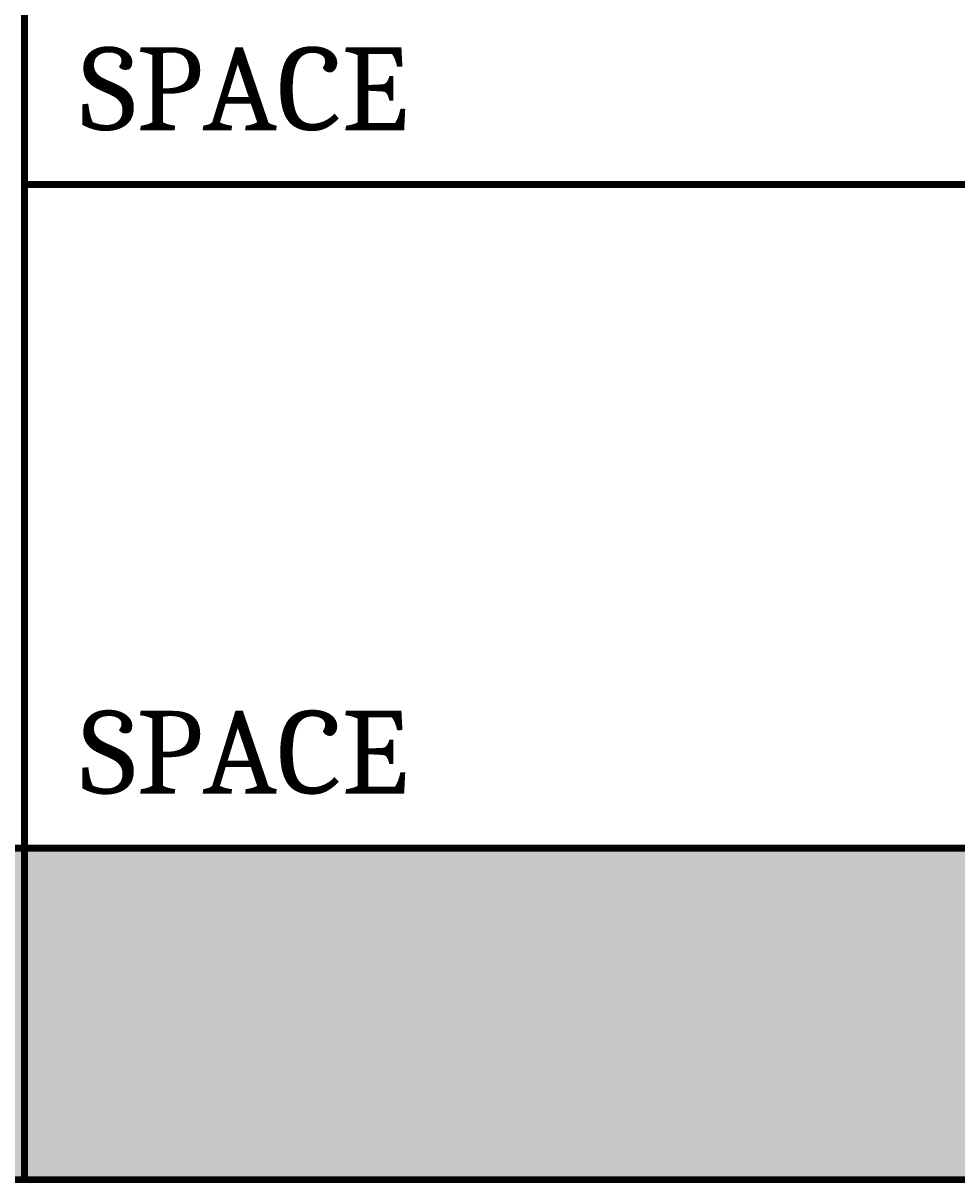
# Model space of a CAD drawing. Header units: millimetres. Extents: x -116965 to 323937, y 291661 to 566926.
# Drawn here: x -44132.3 to -43850.9, y 328239.9 to 328588.5 of the extents above; entities that cross this region are included whole.
import ezdxf
from ezdxf.enums import TextEntityAlignment as Align

# ---------------------------------------------------------------- set-up
doc = ezdxf.new("R2010")
doc.units = ezdxf.units.MM
doc.layers.get('0').update_dxf_attribs({"lineweight": 18})
doc.layers.add('C00-00-00', color=7, linetype='Continuous')
doc.layers.add('C34-3A-40', color=7, linetype='Continuous', true_color=0x343a40)
doc.layers.add('C62-64-69', color=7, linetype='Continuous', true_color=0x626469)
doc.styles.add('hwTech', font='Cambria.ttf')

msp = doc.modelspace()

# ---------------------------------------------------------------- hatches: boundary and pattern name
at = {"layer": 'C34-3A-40'}
h = msp.add_hatch(color=256, dxfattribs=at)
h.dxf.hatch_style = 2
h.paths.add_polyline_path([(-44331.890552, 328339.849361), (-44131.918468, 328339.849361), (-44131.918468, 328239.863317), (-44331.890552, 328239.863317)])
h = msp.add_hatch(color=256, dxfattribs=at)
h.dxf.hatch_style = 2
h.paths.add_polyline_path([(-44131.918468, 328339.849361), (-43432.016177, 328339.849361), (-43432.016177, 328239.863317), (-44131.918468, 328239.863317)])
at = {"layer": 'C62-64-69'}
h = msp.add_hatch(color=256, dxfattribs=at)
h.dxf.hatch_style = 2
h.paths.add_polyline_path([(-44131.918468, 328330.850618), (-44099.922933, 328330.850618), (-44099.922933, 328323.851592), (-44131.918468, 328323.851592)])
h = msp.add_hatch(color=256, dxfattribs=at)
h.dxf.hatch_style = 2
h.paths.add_polyline_path([(-44099.922933, 328330.850618), (-44067.927402, 328330.850618), (-44067.927402, 328323.851592), (-44099.922933, 328323.851592)])
h = msp.add_hatch(color=256, dxfattribs=at)
h.dxf.hatch_style = 2
h.paths.add_polyline_path([(-44099.922933, 328330.850618), (-44067.927402, 328330.850618), (-44067.927402, 328323.851592), (-44099.922933, 328323.851592)])
h = msp.add_hatch(color=256, dxfattribs=at)
h.dxf.hatch_style = 2
h.paths.add_polyline_path([(-44067.927402, 328330.850618), (-44035.931868, 328330.850618), (-44035.931868, 328323.851592), (-44067.927402, 328323.851592)])
h = msp.add_hatch(color=256, dxfattribs=at)
h.dxf.hatch_style = 2
h.paths.add_polyline_path([(-44067.927402, 328330.850618), (-44035.931868, 328330.850618), (-44035.931868, 328323.851592), (-44067.927402, 328323.851592)])
h = msp.add_hatch(color=256, dxfattribs=at)
h.dxf.hatch_style = 2
h.paths.add_polyline_path([(-44035.931868, 328330.850618), (-44003.936333, 328330.850618), (-44003.936333, 328323.851592), (-44035.931868, 328323.851592)])
h = msp.add_hatch(color=256, dxfattribs=at)
h.dxf.hatch_style = 2
h.paths.add_polyline_path([(-44003.936333, 328330.850618), (-43971.940802, 328330.850618), (-43971.940802, 328323.851592), (-44003.936333, 328323.851592)])
h = msp.add_hatch(color=256, dxfattribs=at)
h.dxf.hatch_style = 2
h.paths.add_polyline_path([(-44003.936333, 328330.850618), (-43971.940802, 328330.850618), (-43971.940802, 328323.851592), (-44003.936333, 328323.851592)])
h = msp.add_hatch(color=256, dxfattribs=at)
h.dxf.hatch_style = 2
h.paths.add_polyline_path([(-43971.940802, 328330.850618), (-43939.945268, 328330.850618), (-43939.945268, 328323.851592), (-43971.940802, 328323.851592)])
h = msp.add_hatch(color=256, dxfattribs=at)
h.dxf.hatch_style = 2
h.paths.add_polyline_path([(-43971.940802, 328330.850618), (-43939.945268, 328330.850618), (-43939.945268, 328323.851592), (-43971.940802, 328323.851592)])
h = msp.add_hatch(color=256, dxfattribs=at)
h.dxf.hatch_style = 2
h.paths.add_polyline_path([(-43939.945268, 328330.850618), (-43907.949733, 328330.850618), (-43907.949733, 328323.851592), (-43939.945268, 328323.851592)])
h = msp.add_hatch(color=256, dxfattribs=at)
h.dxf.hatch_style = 2
h.paths.add_polyline_path([(-43939.945268, 328330.850618), (-43907.949733, 328330.850618), (-43907.949733, 328323.851592), (-43939.945268, 328323.851592)])
h = msp.add_hatch(color=256, dxfattribs=at)
h.dxf.hatch_style = 2
h.paths.add_polyline_path([(-43907.949733, 328330.850618), (-43875.954202, 328330.850618), (-43875.954202, 328323.851592), (-43907.949733, 328323.851592)])
h = msp.add_hatch(color=256, dxfattribs=at)
h.dxf.hatch_style = 2
h.paths.add_polyline_path([(-43907.949733, 328330.850618), (-43875.954202, 328330.850618), (-43875.954202, 328323.851592), (-43907.949733, 328323.851592)])
h = msp.add_hatch(color=256, dxfattribs=at)
h.dxf.hatch_style = 2
h.paths.add_polyline_path([(-43875.954202, 328330.850618), (-43843.958668, 328330.850618), (-43843.958668, 328323.851592), (-43875.954202, 328323.851592)])
h = msp.add_hatch(color=256, dxfattribs=at)
h.dxf.hatch_style = 2
h.paths.add_polyline_path([(-44131.918468, 328323.851592), (-44099.922933, 328323.851592), (-44099.922933, 328321.851874), (-44131.918468, 328321.851874)])
h = msp.add_hatch(color=256, dxfattribs=at)
h.dxf.hatch_style = 2
h.paths.add_polyline_path([(-44131.918468, 328321.851874), (-44099.922933, 328321.851874), (-44099.922933, 328314.852848), (-44131.918468, 328314.852848)])
h = msp.add_hatch(color=256, dxfattribs=at)
h.dxf.hatch_style = 2
h.paths.add_polyline_path([(-44099.922933, 328323.851592), (-44067.927402, 328323.851592), (-44067.927402, 328321.851874), (-44099.922933, 328321.851874)])
h = msp.add_hatch(color=256, dxfattribs=at)
h.dxf.hatch_style = 2
h.paths.add_polyline_path([(-44099.922933, 328323.851592), (-44067.927402, 328323.851592), (-44067.927402, 328321.851874), (-44099.922933, 328321.851874)])
h = msp.add_hatch(color=256, dxfattribs=at)
h.dxf.hatch_style = 2
h.paths.add_polyline_path([(-44099.922933, 328321.851874), (-44067.927402, 328321.851874), (-44067.927402, 328314.852848), (-44099.922933, 328314.852848)])
h = msp.add_hatch(color=256, dxfattribs=at)
h.dxf.hatch_style = 2
h.paths.add_polyline_path([(-44099.922933, 328321.851874), (-44067.927402, 328321.851874), (-44067.927402, 328314.852848), (-44099.922933, 328314.852848)])
h = msp.add_hatch(color=256, dxfattribs=at)
h.dxf.hatch_style = 2
h.paths.add_polyline_path([(-44067.927402, 328323.851592), (-44035.931868, 328323.851592), (-44035.931868, 328321.851874), (-44067.927402, 328321.851874)])
h = msp.add_hatch(color=256, dxfattribs=at)
h.dxf.hatch_style = 2
h.paths.add_polyline_path([(-44067.927402, 328323.851592), (-44035.931868, 328323.851592), (-44035.931868, 328321.851874), (-44067.927402, 328321.851874)])
h = msp.add_hatch(color=256, dxfattribs=at)
h.dxf.hatch_style = 2
h.paths.add_polyline_path([(-44067.927402, 328321.851874), (-44035.931868, 328321.851874), (-44035.931868, 328314.852848), (-44067.927402, 328314.852848)])
h = msp.add_hatch(color=256, dxfattribs=at)
h.dxf.hatch_style = 2
h.paths.add_polyline_path([(-44067.927402, 328321.851874), (-44035.931868, 328321.851874), (-44035.931868, 328314.852848), (-44067.927402, 328314.852848)])
h = msp.add_hatch(color=256, dxfattribs=at)
h.dxf.hatch_style = 2
h.paths.add_polyline_path([(-44035.931868, 328323.851592), (-44003.936333, 328323.851592), (-44003.936333, 328321.851874), (-44035.931868, 328321.851874)])
h = msp.add_hatch(color=256, dxfattribs=at)
h.dxf.hatch_style = 2
h.paths.add_polyline_path([(-44035.931868, 328321.851874), (-44003.936333, 328321.851874), (-44003.936333, 328314.852848), (-44035.931868, 328314.852848)])
h = msp.add_hatch(color=256, dxfattribs=at)
h.dxf.hatch_style = 2
h.paths.add_polyline_path([(-44003.936333, 328323.851592), (-43971.940802, 328323.851592), (-43971.940802, 328321.851874), (-44003.936333, 328321.851874)])
h = msp.add_hatch(color=256, dxfattribs=at)
h.dxf.hatch_style = 2
h.paths.add_polyline_path([(-44003.936333, 328323.851592), (-43971.940802, 328323.851592), (-43971.940802, 328321.851874), (-44003.936333, 328321.851874)])
h = msp.add_hatch(color=256, dxfattribs=at)
h.dxf.hatch_style = 2
h.paths.add_polyline_path([(-44003.936333, 328321.851874), (-43971.940802, 328321.851874), (-43971.940802, 328314.852848), (-44003.936333, 328314.852848)])
h = msp.add_hatch(color=256, dxfattribs=at)
h.dxf.hatch_style = 2
h.paths.add_polyline_path([(-44003.936333, 328321.851874), (-43971.940802, 328321.851874), (-43971.940802, 328314.852848), (-44003.936333, 328314.852848)])
h = msp.add_hatch(color=256, dxfattribs=at)
h.dxf.hatch_style = 2
h.paths.add_polyline_path([(-43971.940802, 328323.851592), (-43939.945268, 328323.851592), (-43939.945268, 328321.851874), (-43971.940802, 328321.851874)])
h = msp.add_hatch(color=256, dxfattribs=at)
h.dxf.hatch_style = 2
h.paths.add_polyline_path([(-43971.940802, 328323.851592), (-43939.945268, 328323.851592), (-43939.945268, 328321.851874), (-43971.940802, 328321.851874)])
h = msp.add_hatch(color=256, dxfattribs=at)
h.dxf.hatch_style = 2
h.paths.add_polyline_path([(-43971.940802, 328321.851874), (-43939.945268, 328321.851874), (-43939.945268, 328314.852848), (-43971.940802, 328314.852848)])
h = msp.add_hatch(color=256, dxfattribs=at)
h.dxf.hatch_style = 2
h.paths.add_polyline_path([(-43971.940802, 328321.851874), (-43939.945268, 328321.851874), (-43939.945268, 328314.852848), (-43971.940802, 328314.852848)])
h = msp.add_hatch(color=256, dxfattribs=at)
h.dxf.hatch_style = 2
h.paths.add_polyline_path([(-43939.945268, 328323.851592), (-43907.949733, 328323.851592), (-43907.949733, 328321.851874), (-43939.945268, 328321.851874)])
h = msp.add_hatch(color=256, dxfattribs=at)
h.dxf.hatch_style = 2
h.paths.add_polyline_path([(-43939.945268, 328323.851592), (-43907.949733, 328323.851592), (-43907.949733, 328321.851874), (-43939.945268, 328321.851874)])
h = msp.add_hatch(color=256, dxfattribs=at)
h.dxf.hatch_style = 2
h.paths.add_polyline_path([(-43939.945268, 328321.851874), (-43907.949733, 328321.851874), (-43907.949733, 328314.852848), (-43939.945268, 328314.852848)])
h = msp.add_hatch(color=256, dxfattribs=at)
h.dxf.hatch_style = 2
h.paths.add_polyline_path([(-43939.945268, 328321.851874), (-43907.949733, 328321.851874), (-43907.949733, 328314.852848), (-43939.945268, 328314.852848)])
h = msp.add_hatch(color=256, dxfattribs=at)
h.dxf.hatch_style = 2
h.paths.add_polyline_path([(-43907.949733, 328323.851592), (-43875.954202, 328323.851592), (-43875.954202, 328321.851874), (-43907.949733, 328321.851874)])
h = msp.add_hatch(color=256, dxfattribs=at)
h.dxf.hatch_style = 2
h.paths.add_polyline_path([(-43907.949733, 328323.851592), (-43875.954202, 328323.851592), (-43875.954202, 328321.851874), (-43907.949733, 328321.851874)])
h = msp.add_hatch(color=256, dxfattribs=at)
h.dxf.hatch_style = 2
h.paths.add_polyline_path([(-43907.949733, 328321.851874), (-43875.954202, 328321.851874), (-43875.954202, 328314.852848), (-43907.949733, 328314.852848)])
h = msp.add_hatch(color=256, dxfattribs=at)
h.dxf.hatch_style = 2
h.paths.add_polyline_path([(-43907.949733, 328321.851874), (-43875.954202, 328321.851874), (-43875.954202, 328314.852848), (-43907.949733, 328314.852848)])
h = msp.add_hatch(color=256, dxfattribs=at)
h.dxf.hatch_style = 2
h.paths.add_polyline_path([(-43875.954202, 328323.851592), (-43843.958668, 328323.851592), (-43843.958668, 328321.851874), (-43875.954202, 328321.851874)])
h = msp.add_hatch(color=256, dxfattribs=at)
h.dxf.hatch_style = 2
h.paths.add_polyline_path([(-43875.954202, 328321.851874), (-43843.958668, 328321.851874), (-43843.958668, 328314.852848), (-43875.954202, 328314.852848)])
h = msp.add_hatch(color=256, dxfattribs=at)
h.dxf.hatch_style = 2
h.paths.add_polyline_path([(-44131.918468, 328314.852848), (-44099.922933, 328314.852848), (-44099.922933, 328312.85313), (-44131.918468, 328312.85313)])
h = msp.add_hatch(color=256, dxfattribs=at)
h.dxf.hatch_style = 2
h.paths.add_polyline_path([(-44099.922933, 328314.852848), (-44067.927402, 328314.852848), (-44067.927402, 328312.85313), (-44099.922933, 328312.85313)])
h = msp.add_hatch(color=256, dxfattribs=at)
h.dxf.hatch_style = 2
h.paths.add_polyline_path([(-44099.922933, 328314.852848), (-44067.927402, 328314.852848), (-44067.927402, 328312.85313), (-44099.922933, 328312.85313)])
h = msp.add_hatch(color=256, dxfattribs=at)
h.dxf.hatch_style = 2
h.paths.add_polyline_path([(-44067.927402, 328314.852848), (-44035.931868, 328314.852848), (-44035.931868, 328312.85313), (-44067.927402, 328312.85313)])
h = msp.add_hatch(color=256, dxfattribs=at)
h.dxf.hatch_style = 2
h.paths.add_polyline_path([(-44067.927402, 328314.852848), (-44035.931868, 328314.852848), (-44035.931868, 328312.85313), (-44067.927402, 328312.85313)])
h = msp.add_hatch(color=256, dxfattribs=at)
h.dxf.hatch_style = 2
h.paths.add_polyline_path([(-44035.931868, 328314.852848), (-44003.936333, 328314.852848), (-44003.936333, 328312.85313), (-44035.931868, 328312.85313)])
h = msp.add_hatch(color=256, dxfattribs=at)
h.dxf.hatch_style = 2
h.paths.add_polyline_path([(-44003.936333, 328314.852848), (-43971.940802, 328314.852848), (-43971.940802, 328312.85313), (-44003.936333, 328312.85313)])
h = msp.add_hatch(color=256, dxfattribs=at)
h.dxf.hatch_style = 2
h.paths.add_polyline_path([(-44003.936333, 328314.852848), (-43971.940802, 328314.852848), (-43971.940802, 328312.85313), (-44003.936333, 328312.85313)])
h = msp.add_hatch(color=256, dxfattribs=at)
h.dxf.hatch_style = 2
h.paths.add_polyline_path([(-43971.940802, 328314.852848), (-43939.945268, 328314.852848), (-43939.945268, 328312.85313), (-43971.940802, 328312.85313)])
h = msp.add_hatch(color=256, dxfattribs=at)
h.dxf.hatch_style = 2
h.paths.add_polyline_path([(-43971.940802, 328314.852848), (-43939.945268, 328314.852848), (-43939.945268, 328312.85313), (-43971.940802, 328312.85313)])
h = msp.add_hatch(color=256, dxfattribs=at)
h.dxf.hatch_style = 2
h.paths.add_polyline_path([(-43939.945268, 328314.852848), (-43907.949733, 328314.852848), (-43907.949733, 328312.85313), (-43939.945268, 328312.85313)])
h = msp.add_hatch(color=256, dxfattribs=at)
h.dxf.hatch_style = 2
h.paths.add_polyline_path([(-43939.945268, 328314.852848), (-43907.949733, 328314.852848), (-43907.949733, 328312.85313), (-43939.945268, 328312.85313)])
h = msp.add_hatch(color=256, dxfattribs=at)
h.dxf.hatch_style = 2
h.paths.add_polyline_path([(-43907.949733, 328314.852848), (-43875.954202, 328314.852848), (-43875.954202, 328312.85313), (-43907.949733, 328312.85313)])
h = msp.add_hatch(color=256, dxfattribs=at)
h.dxf.hatch_style = 2
h.paths.add_polyline_path([(-43907.949733, 328314.852848), (-43875.954202, 328314.852848), (-43875.954202, 328312.85313), (-43907.949733, 328312.85313)])
h = msp.add_hatch(color=256, dxfattribs=at)
h.dxf.hatch_style = 2
h.paths.add_polyline_path([(-43875.954202, 328314.852848), (-43843.958668, 328314.852848), (-43843.958668, 328312.85313), (-43875.954202, 328312.85313)])
h = msp.add_hatch(color=256, dxfattribs=at)
h.dxf.hatch_style = 2
h.paths.add_polyline_path([(-44131.918468, 328312.85313), (-44099.922933, 328312.85313), (-44099.922933, 328305.854105), (-44131.918468, 328305.854105)])
h = msp.add_hatch(color=256, dxfattribs=at)
h.dxf.hatch_style = 2
h.paths.add_polyline_path([(-44099.922933, 328312.85313), (-44067.927402, 328312.85313), (-44067.927402, 328305.854105), (-44099.922933, 328305.854105)])
h = msp.add_hatch(color=256, dxfattribs=at)
h.dxf.hatch_style = 2
h.paths.add_polyline_path([(-44099.922933, 328312.85313), (-44067.927402, 328312.85313), (-44067.927402, 328305.854105), (-44099.922933, 328305.854105)])
h = msp.add_hatch(color=256, dxfattribs=at)
h.dxf.hatch_style = 2
h.paths.add_polyline_path([(-44067.927402, 328312.85313), (-44035.931868, 328312.85313), (-44035.931868, 328305.854105), (-44067.927402, 328305.854105)])
h = msp.add_hatch(color=256, dxfattribs=at)
h.dxf.hatch_style = 2
h.paths.add_polyline_path([(-44067.927402, 328312.85313), (-44035.931868, 328312.85313), (-44035.931868, 328305.854105), (-44067.927402, 328305.854105)])
h = msp.add_hatch(color=256, dxfattribs=at)
h.dxf.hatch_style = 2
h.paths.add_polyline_path([(-44035.931868, 328312.85313), (-44003.936333, 328312.85313), (-44003.936333, 328305.854105), (-44035.931868, 328305.854105)])
h = msp.add_hatch(color=256, dxfattribs=at)
h.dxf.hatch_style = 2
h.paths.add_polyline_path([(-44003.936333, 328312.85313), (-43971.940802, 328312.85313), (-43971.940802, 328305.854105), (-44003.936333, 328305.854105)])
h = msp.add_hatch(color=256, dxfattribs=at)
h.dxf.hatch_style = 2
h.paths.add_polyline_path([(-44003.936333, 328312.85313), (-43971.940802, 328312.85313), (-43971.940802, 328305.854105), (-44003.936333, 328305.854105)])
h = msp.add_hatch(color=256, dxfattribs=at)
h.dxf.hatch_style = 2
h.paths.add_polyline_path([(-43971.940802, 328312.85313), (-43939.945268, 328312.85313), (-43939.945268, 328305.854105), (-43971.940802, 328305.854105)])
h = msp.add_hatch(color=256, dxfattribs=at)
h.dxf.hatch_style = 2
h.paths.add_polyline_path([(-43971.940802, 328312.85313), (-43939.945268, 328312.85313), (-43939.945268, 328305.854105), (-43971.940802, 328305.854105)])
h = msp.add_hatch(color=256, dxfattribs=at)
h.dxf.hatch_style = 2
h.paths.add_polyline_path([(-43939.945268, 328312.85313), (-43907.949733, 328312.85313), (-43907.949733, 328305.854105), (-43939.945268, 328305.854105)])
h = msp.add_hatch(color=256, dxfattribs=at)
h.dxf.hatch_style = 2
h.paths.add_polyline_path([(-43939.945268, 328312.85313), (-43907.949733, 328312.85313), (-43907.949733, 328305.854105), (-43939.945268, 328305.854105)])
h = msp.add_hatch(color=256, dxfattribs=at)
h.dxf.hatch_style = 2
h.paths.add_polyline_path([(-43907.949733, 328312.85313), (-43875.954202, 328312.85313), (-43875.954202, 328305.854105), (-43907.949733, 328305.854105)])
h = msp.add_hatch(color=256, dxfattribs=at)
h.dxf.hatch_style = 2
h.paths.add_polyline_path([(-43907.949733, 328312.85313), (-43875.954202, 328312.85313), (-43875.954202, 328305.854105), (-43907.949733, 328305.854105)])
h = msp.add_hatch(color=256, dxfattribs=at)
h.dxf.hatch_style = 2
h.paths.add_polyline_path([(-43875.954202, 328312.85313), (-43843.958668, 328312.85313), (-43843.958668, 328305.854105), (-43875.954202, 328305.854105)])
h = msp.add_hatch(color=256, dxfattribs=at)
h.dxf.hatch_style = 2
h.paths.add_polyline_path([(-44131.918468, 328305.854105), (-44099.922933, 328305.854105), (-44099.922933, 328303.854386), (-44131.918468, 328303.854386)])
h = msp.add_hatch(color=256, dxfattribs=at)
h.dxf.hatch_style = 2
h.paths.add_polyline_path([(-44099.922933, 328305.854105), (-44067.927402, 328305.854105), (-44067.927402, 328303.854386), (-44099.922933, 328303.854386)])
h = msp.add_hatch(color=256, dxfattribs=at)
h.dxf.hatch_style = 2
h.paths.add_polyline_path([(-44099.922933, 328305.854105), (-44067.927402, 328305.854105), (-44067.927402, 328303.854386), (-44099.922933, 328303.854386)])
h = msp.add_hatch(color=256, dxfattribs=at)
h.dxf.hatch_style = 2
h.paths.add_polyline_path([(-44067.927402, 328305.854105), (-44035.931868, 328305.854105), (-44035.931868, 328303.854386), (-44067.927402, 328303.854386)])
h = msp.add_hatch(color=256, dxfattribs=at)
h.dxf.hatch_style = 2
h.paths.add_polyline_path([(-44067.927402, 328305.854105), (-44035.931868, 328305.854105), (-44035.931868, 328303.854386), (-44067.927402, 328303.854386)])
h = msp.add_hatch(color=256, dxfattribs=at)
h.dxf.hatch_style = 2
h.paths.add_polyline_path([(-44035.931868, 328305.854105), (-44003.936333, 328305.854105), (-44003.936333, 328303.854386), (-44035.931868, 328303.854386)])
h = msp.add_hatch(color=256, dxfattribs=at)
h.dxf.hatch_style = 2
h.paths.add_polyline_path([(-44003.936333, 328305.854105), (-43971.940802, 328305.854105), (-43971.940802, 328303.854386), (-44003.936333, 328303.854386)])
h = msp.add_hatch(color=256, dxfattribs=at)
h.dxf.hatch_style = 2
h.paths.add_polyline_path([(-44003.936333, 328305.854105), (-43971.940802, 328305.854105), (-43971.940802, 328303.854386), (-44003.936333, 328303.854386)])
h = msp.add_hatch(color=256, dxfattribs=at)
h.dxf.hatch_style = 2
h.paths.add_polyline_path([(-43971.940802, 328305.854105), (-43939.945268, 328305.854105), (-43939.945268, 328303.854386), (-43971.940802, 328303.854386)])
h = msp.add_hatch(color=256, dxfattribs=at)
h.dxf.hatch_style = 2
h.paths.add_polyline_path([(-43971.940802, 328305.854105), (-43939.945268, 328305.854105), (-43939.945268, 328303.854386), (-43971.940802, 328303.854386)])
h = msp.add_hatch(color=256, dxfattribs=at)
h.dxf.hatch_style = 2
h.paths.add_polyline_path([(-43939.945268, 328305.854105), (-43907.949733, 328305.854105), (-43907.949733, 328303.854386), (-43939.945268, 328303.854386)])
h = msp.add_hatch(color=256, dxfattribs=at)
h.dxf.hatch_style = 2
h.paths.add_polyline_path([(-43939.945268, 328305.854105), (-43907.949733, 328305.854105), (-43907.949733, 328303.854386), (-43939.945268, 328303.854386)])
h = msp.add_hatch(color=256, dxfattribs=at)
h.dxf.hatch_style = 2
h.paths.add_polyline_path([(-43907.949733, 328305.854105), (-43875.954202, 328305.854105), (-43875.954202, 328303.854386), (-43907.949733, 328303.854386)])
h = msp.add_hatch(color=256, dxfattribs=at)
h.dxf.hatch_style = 2
h.paths.add_polyline_path([(-43907.949733, 328305.854105), (-43875.954202, 328305.854105), (-43875.954202, 328303.854386), (-43907.949733, 328303.854386)])
h = msp.add_hatch(color=256, dxfattribs=at)
h.dxf.hatch_style = 2
h.paths.add_polyline_path([(-43875.954202, 328305.854105), (-43843.958668, 328305.854105), (-43843.958668, 328303.854386), (-43875.954202, 328303.854386)])
h = msp.add_hatch(color=256, dxfattribs=at)
h.dxf.hatch_style = 2
h.paths.add_polyline_path([(-44131.918468, 328303.854386), (-44099.922933, 328303.854386), (-44099.922933, 328296.855361), (-44131.918468, 328296.855361)])
h = msp.add_hatch(color=256, dxfattribs=at)
h.dxf.hatch_style = 2
h.paths.add_polyline_path([(-44099.922933, 328303.854386), (-44067.927402, 328303.854386), (-44067.927402, 328296.855361), (-44099.922933, 328296.855361)])
h = msp.add_hatch(color=256, dxfattribs=at)
h.dxf.hatch_style = 2
h.paths.add_polyline_path([(-44099.922933, 328303.854386), (-44067.927402, 328303.854386), (-44067.927402, 328296.855361), (-44099.922933, 328296.855361)])
h = msp.add_hatch(color=256, dxfattribs=at)
h.dxf.hatch_style = 2
h.paths.add_polyline_path([(-44067.927402, 328303.854386), (-44035.931868, 328303.854386), (-44035.931868, 328296.855361), (-44067.927402, 328296.855361)])
h = msp.add_hatch(color=256, dxfattribs=at)
h.dxf.hatch_style = 2
h.paths.add_polyline_path([(-44067.927402, 328303.854386), (-44035.931868, 328303.854386), (-44035.931868, 328296.855361), (-44067.927402, 328296.855361)])
h = msp.add_hatch(color=256, dxfattribs=at)
h.dxf.hatch_style = 2
h.paths.add_polyline_path([(-44035.931868, 328303.854386), (-44003.936333, 328303.854386), (-44003.936333, 328296.855361), (-44035.931868, 328296.855361)])
h = msp.add_hatch(color=256, dxfattribs=at)
h.dxf.hatch_style = 2
h.paths.add_polyline_path([(-44003.936333, 328303.854386), (-43971.940802, 328303.854386), (-43971.940802, 328296.855361), (-44003.936333, 328296.855361)])
h = msp.add_hatch(color=256, dxfattribs=at)
h.dxf.hatch_style = 2
h.paths.add_polyline_path([(-44003.936333, 328303.854386), (-43971.940802, 328303.854386), (-43971.940802, 328296.855361), (-44003.936333, 328296.855361)])
h = msp.add_hatch(color=256, dxfattribs=at)
h.dxf.hatch_style = 2
h.paths.add_polyline_path([(-43971.940802, 328303.854386), (-43939.945268, 328303.854386), (-43939.945268, 328296.855361), (-43971.940802, 328296.855361)])
h = msp.add_hatch(color=256, dxfattribs=at)
h.dxf.hatch_style = 2
h.paths.add_polyline_path([(-43971.940802, 328303.854386), (-43939.945268, 328303.854386), (-43939.945268, 328296.855361), (-43971.940802, 328296.855361)])
h = msp.add_hatch(color=256, dxfattribs=at)
h.dxf.hatch_style = 2
h.paths.add_polyline_path([(-43939.945268, 328303.854386), (-43907.949733, 328303.854386), (-43907.949733, 328296.855361), (-43939.945268, 328296.855361)])
h = msp.add_hatch(color=256, dxfattribs=at)
h.dxf.hatch_style = 2
h.paths.add_polyline_path([(-43939.945268, 328303.854386), (-43907.949733, 328303.854386), (-43907.949733, 328296.855361), (-43939.945268, 328296.855361)])
h = msp.add_hatch(color=256, dxfattribs=at)
h.dxf.hatch_style = 2
h.paths.add_polyline_path([(-43907.949733, 328303.854386), (-43875.954202, 328303.854386), (-43875.954202, 328296.855361), (-43907.949733, 328296.855361)])
h = msp.add_hatch(color=256, dxfattribs=at)
h.dxf.hatch_style = 2
h.paths.add_polyline_path([(-43907.949733, 328303.854386), (-43875.954202, 328303.854386), (-43875.954202, 328296.855361), (-43907.949733, 328296.855361)])
h = msp.add_hatch(color=256, dxfattribs=at)
h.dxf.hatch_style = 2
h.paths.add_polyline_path([(-43875.954202, 328303.854386), (-43843.958668, 328303.854386), (-43843.958668, 328296.855361), (-43875.954202, 328296.855361)])
h = msp.add_hatch(color=256, dxfattribs=at)
h.dxf.hatch_style = 2
h.paths.add_polyline_path([(-44131.918468, 328296.855361), (-44099.922933, 328296.855361), (-44099.922933, 328294.855643), (-44131.918468, 328294.855643)])
h = msp.add_hatch(color=256, dxfattribs=at)
h.dxf.hatch_style = 2
h.paths.add_polyline_path([(-44131.918468, 328294.855643), (-44099.922933, 328294.855643), (-44099.922933, 328287.856617), (-44131.918468, 328287.856617)])
h = msp.add_hatch(color=256, dxfattribs=at)
h.dxf.hatch_style = 2
h.paths.add_polyline_path([(-44099.922933, 328296.855361), (-44067.927402, 328296.855361), (-44067.927402, 328294.855643), (-44099.922933, 328294.855643)])
h = msp.add_hatch(color=256, dxfattribs=at)
h.dxf.hatch_style = 2
h.paths.add_polyline_path([(-44099.922933, 328296.855361), (-44067.927402, 328296.855361), (-44067.927402, 328294.855643), (-44099.922933, 328294.855643)])
h = msp.add_hatch(color=256, dxfattribs=at)
h.dxf.hatch_style = 2
h.paths.add_polyline_path([(-44099.922933, 328294.855643), (-44067.927402, 328294.855643), (-44067.927402, 328287.856617), (-44099.922933, 328287.856617)])
h = msp.add_hatch(color=256, dxfattribs=at)
h.dxf.hatch_style = 2
h.paths.add_polyline_path([(-44099.922933, 328294.855643), (-44067.927402, 328294.855643), (-44067.927402, 328287.856617), (-44099.922933, 328287.856617)])
h = msp.add_hatch(color=256, dxfattribs=at)
h.dxf.hatch_style = 2
h.paths.add_polyline_path([(-44067.927402, 328296.855361), (-44035.931868, 328296.855361), (-44035.931868, 328294.855643), (-44067.927402, 328294.855643)])
h = msp.add_hatch(color=256, dxfattribs=at)
h.dxf.hatch_style = 2
h.paths.add_polyline_path([(-44067.927402, 328296.855361), (-44035.931868, 328296.855361), (-44035.931868, 328294.855643), (-44067.927402, 328294.855643)])
h = msp.add_hatch(color=256, dxfattribs=at)
h.dxf.hatch_style = 2
h.paths.add_polyline_path([(-44067.927402, 328294.855643), (-44035.931868, 328294.855643), (-44035.931868, 328287.856617), (-44067.927402, 328287.856617)])
h = msp.add_hatch(color=256, dxfattribs=at)
h.dxf.hatch_style = 2
h.paths.add_polyline_path([(-44067.927402, 328294.855643), (-44035.931868, 328294.855643), (-44035.931868, 328287.856617), (-44067.927402, 328287.856617)])
h = msp.add_hatch(color=256, dxfattribs=at)
h.dxf.hatch_style = 2
h.paths.add_polyline_path([(-44035.931868, 328296.855361), (-44003.936333, 328296.855361), (-44003.936333, 328294.855643), (-44035.931868, 328294.855643)])
h = msp.add_hatch(color=256, dxfattribs=at)
h.dxf.hatch_style = 2
h.paths.add_polyline_path([(-44035.931868, 328294.855643), (-44003.936333, 328294.855643), (-44003.936333, 328287.856617), (-44035.931868, 328287.856617)])
h = msp.add_hatch(color=256, dxfattribs=at)
h.dxf.hatch_style = 2
h.paths.add_polyline_path([(-44003.936333, 328296.855361), (-43971.940802, 328296.855361), (-43971.940802, 328294.855643), (-44003.936333, 328294.855643)])
h = msp.add_hatch(color=256, dxfattribs=at)
h.dxf.hatch_style = 2
h.paths.add_polyline_path([(-44003.936333, 328296.855361), (-43971.940802, 328296.855361), (-43971.940802, 328294.855643), (-44003.936333, 328294.855643)])
h = msp.add_hatch(color=256, dxfattribs=at)
h.dxf.hatch_style = 2
h.paths.add_polyline_path([(-44003.936333, 328294.855643), (-43971.940802, 328294.855643), (-43971.940802, 328287.856617), (-44003.936333, 328287.856617)])
h = msp.add_hatch(color=256, dxfattribs=at)
h.dxf.hatch_style = 2
h.paths.add_polyline_path([(-44003.936333, 328294.855643), (-43971.940802, 328294.855643), (-43971.940802, 328287.856617), (-44003.936333, 328287.856617)])
h = msp.add_hatch(color=256, dxfattribs=at)
h.dxf.hatch_style = 2
h.paths.add_polyline_path([(-43971.940802, 328296.855361), (-43939.945268, 328296.855361), (-43939.945268, 328294.855643), (-43971.940802, 328294.855643)])
h = msp.add_hatch(color=256, dxfattribs=at)
h.dxf.hatch_style = 2
h.paths.add_polyline_path([(-43971.940802, 328296.855361), (-43939.945268, 328296.855361), (-43939.945268, 328294.855643), (-43971.940802, 328294.855643)])
h = msp.add_hatch(color=256, dxfattribs=at)
h.dxf.hatch_style = 2
h.paths.add_polyline_path([(-43971.940802, 328294.855643), (-43939.945268, 328294.855643), (-43939.945268, 328287.856617), (-43971.940802, 328287.856617)])
h = msp.add_hatch(color=256, dxfattribs=at)
h.dxf.hatch_style = 2
h.paths.add_polyline_path([(-43971.940802, 328294.855643), (-43939.945268, 328294.855643), (-43939.945268, 328287.856617), (-43971.940802, 328287.856617)])
h = msp.add_hatch(color=256, dxfattribs=at)
h.dxf.hatch_style = 2
h.paths.add_polyline_path([(-43939.945268, 328296.855361), (-43907.949733, 328296.855361), (-43907.949733, 328294.855643), (-43939.945268, 328294.855643)])
h = msp.add_hatch(color=256, dxfattribs=at)
h.dxf.hatch_style = 2
h.paths.add_polyline_path([(-43939.945268, 328296.855361), (-43907.949733, 328296.855361), (-43907.949733, 328294.855643), (-43939.945268, 328294.855643)])
h = msp.add_hatch(color=256, dxfattribs=at)
h.dxf.hatch_style = 2
h.paths.add_polyline_path([(-43939.945268, 328294.855643), (-43907.949733, 328294.855643), (-43907.949733, 328287.856617), (-43939.945268, 328287.856617)])
h = msp.add_hatch(color=256, dxfattribs=at)
h.dxf.hatch_style = 2
h.paths.add_polyline_path([(-43939.945268, 328294.855643), (-43907.949733, 328294.855643), (-43907.949733, 328287.856617), (-43939.945268, 328287.856617)])
h = msp.add_hatch(color=256, dxfattribs=at)
h.dxf.hatch_style = 2
h.paths.add_polyline_path([(-43907.949733, 328296.855361), (-43875.954202, 328296.855361), (-43875.954202, 328294.855643), (-43907.949733, 328294.855643)])
h = msp.add_hatch(color=256, dxfattribs=at)
h.dxf.hatch_style = 2
h.paths.add_polyline_path([(-43907.949733, 328296.855361), (-43875.954202, 328296.855361), (-43875.954202, 328294.855643), (-43907.949733, 328294.855643)])
h = msp.add_hatch(color=256, dxfattribs=at)
h.dxf.hatch_style = 2
h.paths.add_polyline_path([(-43907.949733, 328294.855643), (-43875.954202, 328294.855643), (-43875.954202, 328287.856617), (-43907.949733, 328287.856617)])
h = msp.add_hatch(color=256, dxfattribs=at)
h.dxf.hatch_style = 2
h.paths.add_polyline_path([(-43907.949733, 328294.855643), (-43875.954202, 328294.855643), (-43875.954202, 328287.856617), (-43907.949733, 328287.856617)])
h = msp.add_hatch(color=256, dxfattribs=at)
h.dxf.hatch_style = 2
h.paths.add_polyline_path([(-43875.954202, 328296.855361), (-43843.958668, 328296.855361), (-43843.958668, 328294.855643), (-43875.954202, 328294.855643)])
h = msp.add_hatch(color=256, dxfattribs=at)
h.dxf.hatch_style = 2
h.paths.add_polyline_path([(-43875.954202, 328294.855643), (-43843.958668, 328294.855643), (-43843.958668, 328287.856617), (-43875.954202, 328287.856617)])
h = msp.add_hatch(color=256, dxfattribs=at)
h.dxf.hatch_style = 2
h.paths.add_polyline_path([(-44131.918468, 328287.856617), (-44099.922933, 328287.856617), (-44099.922933, 328285.856899), (-44131.918468, 328285.856899)])
h = msp.add_hatch(color=256, dxfattribs=at)
h.dxf.hatch_style = 2
h.paths.add_polyline_path([(-44099.922933, 328287.856617), (-44067.927402, 328287.856617), (-44067.927402, 328285.856899), (-44099.922933, 328285.856899)])
h = msp.add_hatch(color=256, dxfattribs=at)
h.dxf.hatch_style = 2
h.paths.add_polyline_path([(-44099.922933, 328287.856617), (-44067.927402, 328287.856617), (-44067.927402, 328285.856899), (-44099.922933, 328285.856899)])
h = msp.add_hatch(color=256, dxfattribs=at)
h.dxf.hatch_style = 2
h.paths.add_polyline_path([(-44067.927402, 328287.856617), (-44035.931868, 328287.856617), (-44035.931868, 328285.856899), (-44067.927402, 328285.856899)])
h = msp.add_hatch(color=256, dxfattribs=at)
h.dxf.hatch_style = 2
h.paths.add_polyline_path([(-44067.927402, 328287.856617), (-44035.931868, 328287.856617), (-44035.931868, 328285.856899), (-44067.927402, 328285.856899)])
h = msp.add_hatch(color=256, dxfattribs=at)
h.dxf.hatch_style = 2
h.paths.add_polyline_path([(-44035.931868, 328287.856617), (-44003.936333, 328287.856617), (-44003.936333, 328285.856899), (-44035.931868, 328285.856899)])
h = msp.add_hatch(color=256, dxfattribs=at)
h.dxf.hatch_style = 2
h.paths.add_polyline_path([(-44003.936333, 328287.856617), (-43971.940802, 328287.856617), (-43971.940802, 328285.856899), (-44003.936333, 328285.856899)])
h = msp.add_hatch(color=256, dxfattribs=at)
h.dxf.hatch_style = 2
h.paths.add_polyline_path([(-44003.936333, 328287.856617), (-43971.940802, 328287.856617), (-43971.940802, 328285.856899), (-44003.936333, 328285.856899)])
h = msp.add_hatch(color=256, dxfattribs=at)
h.dxf.hatch_style = 2
h.paths.add_polyline_path([(-43971.940802, 328287.856617), (-43939.945268, 328287.856617), (-43939.945268, 328285.856899), (-43971.940802, 328285.856899)])
h = msp.add_hatch(color=256, dxfattribs=at)
h.dxf.hatch_style = 2
h.paths.add_polyline_path([(-43971.940802, 328287.856617), (-43939.945268, 328287.856617), (-43939.945268, 328285.856899), (-43971.940802, 328285.856899)])
h = msp.add_hatch(color=256, dxfattribs=at)
h.dxf.hatch_style = 2
h.paths.add_polyline_path([(-43939.945268, 328287.856617), (-43907.949733, 328287.856617), (-43907.949733, 328285.856899), (-43939.945268, 328285.856899)])
h = msp.add_hatch(color=256, dxfattribs=at)
h.dxf.hatch_style = 2
h.paths.add_polyline_path([(-43939.945268, 328287.856617), (-43907.949733, 328287.856617), (-43907.949733, 328285.856899), (-43939.945268, 328285.856899)])
h = msp.add_hatch(color=256, dxfattribs=at)
h.dxf.hatch_style = 2
h.paths.add_polyline_path([(-43907.949733, 328287.856617), (-43875.954202, 328287.856617), (-43875.954202, 328285.856899), (-43907.949733, 328285.856899)])
h = msp.add_hatch(color=256, dxfattribs=at)
h.dxf.hatch_style = 2
h.paths.add_polyline_path([(-43907.949733, 328287.856617), (-43875.954202, 328287.856617), (-43875.954202, 328285.856899), (-43907.949733, 328285.856899)])
h = msp.add_hatch(color=256, dxfattribs=at)
h.dxf.hatch_style = 2
h.paths.add_polyline_path([(-43875.954202, 328287.856617), (-43843.958668, 328287.856617), (-43843.958668, 328285.856899), (-43875.954202, 328285.856899)])

# ---------------------------------------------------------------- linework, layer by layer
at = {"layer": 'C00-00-00', "lineweight": 211}
for points in [[(-44131.918468, 330439.556236), (-43432.016177, 330439.556236), (-43432.016177, 328239.863317), (-44131.918468, 328239.863317)], [(-44331.890552, 328339.849361), (-44131.918468, 328339.849361), (-44131.918468, 328239.863317), (-44331.890552, 328239.863317)], [(-44131.918468, 328339.849361), (-43432.016177, 328339.849361), (-43432.016177, 328239.863317), (-44131.918468, 328239.863317)]]:
    msp.add_lwpolyline(points, close=True, dxfattribs=at)
at = {"layer": 'C00-00-00', "lineweight": 100}
for points in [[(-44331.890552, 330339.570192), (-44131.918468, 330339.570192), (-44131.918468, 328339.849361), (-44331.890552, 328339.849361)], [(-44131.918468, 328739.793527), (-43432.016177, 328739.793527), (-43432.016177, 328539.821442), (-44131.918468, 328539.821442)], [(-44131.918468, 328539.821442), (-43432.016177, 328539.821442), (-43432.016177, 328339.849361), (-44131.918468, 328339.849361)]]:
    msp.add_lwpolyline(points, close=True, dxfattribs=at)

# ---------------------------------------------------------------- texts
at = {"color": 2, "lineweight": -3, "ltscale": 5, "style": 'hwTech'}
for p in [(-44065.657454, 328568.705974), (-44065.657454, 328368.733893)]:
    msp.add_text('SPACE', height=25, dxfattribs=at).set_placement(p, align=Align.MIDDLE_CENTER)

doc.saveas('drawing.dxf')
